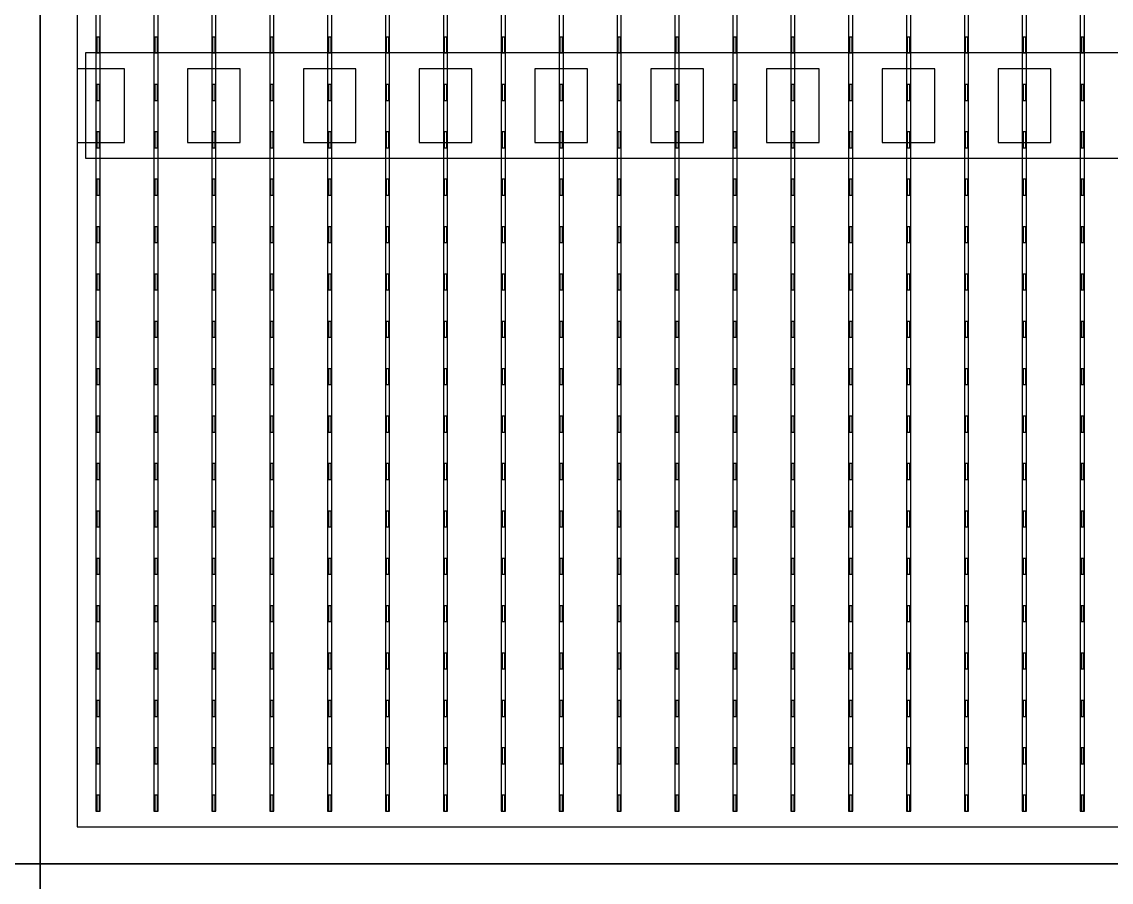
# Model space of a CAD drawing. Header units: millimetres. Extents: x -18 to 142, y -7 to 153.
# Drawn here: x 82.89 to 93.25, y 124.72 to 132.9 of the extents above; entities that cross this region are included whole.
import ezdxf

# ---------------------------------------------------------------- set-up
doc = ezdxf.new("R2010")
doc.units = ezdxf.units.MM
for name, color, linetype in [('BUSBARS', 3, 'Continuous'), ('CELLS', 5, 'Continuous'), ('CONTACT_PADS', 2, 'Continuous'), ('DICING', 4, 'Continuous'), ('FINGERS', 1, 'Continuous'), ('INSULATION', 2, 'Continuous')]:
    doc.layers.add(name, color=color, linetype=linetype)

msp = doc.modelspace()

# ---------------------------------------------------------------- linework, layer by layer
at = {"layer": 'BUSBARS'}
msp.add_lwpolyline([(103.54, 131.6), (103.54, 132.6), (83.5, 132.6), (83.5, 131.6), (103.54, 131.6)], close=True, dxfattribs=at)
at = {"layer": 'CELLS'}
for points in [[(83.07, 124.9), (83.07, 145.8), (62.17, 145.8), (62.17, 124.9), (83.07, 124.9)], [(103.97, 124.9), (103.97, 145.8), (83.07, 145.8), (83.07, 124.9), (103.97, 124.9)], [(83.07, 104), (83.07, 124.9), (62.17, 124.9), (62.17, 104), (83.07, 104)], [(103.97, 104), (103.97, 124.9), (83.07, 124.9), (83.07, 104), (103.97, 104)]]:
    msp.add_lwpolyline(points, close=True, dxfattribs=at)
at = {"layer": 'CONTACT_PADS'}
for points in [[(83.633, 132.6), (83.633, 132.75), (83.608, 132.75), (83.608, 132.6), (83.633, 132.6)], [(84.183, 132.6), (84.183, 132.75), (84.158, 132.75), (84.158, 132.6), (84.183, 132.6)], [(84.733, 132.6), (84.733, 132.75), (84.708, 132.75), (84.708, 132.6), (84.733, 132.6)], [(85.283, 132.6), (85.283, 132.75), (85.258, 132.75), (85.258, 132.6), (85.283, 132.6)], [(85.833, 132.6), (85.833, 132.75), (85.808, 132.75), (85.808, 132.6), (85.833, 132.6)], [(86.383, 132.6), (86.383, 132.75), (86.358, 132.75), (86.358, 132.6), (86.383, 132.6)], [(86.933, 132.6), (86.933, 132.75), (86.908, 132.75), (86.908, 132.6), (86.933, 132.6)], [(87.483, 132.6), (87.483, 132.75), (87.458, 132.75), (87.458, 132.6), (87.483, 132.6)], [(88.033, 132.6), (88.033, 132.75), (88.008, 132.75), (88.008, 132.6), (88.033, 132.6)], [(88.583, 132.6), (88.583, 132.75), (88.558, 132.75), (88.558, 132.6), (88.583, 132.6)], [(89.133, 132.6), (89.133, 132.75), (89.108, 132.75), (89.108, 132.6), (89.133, 132.6)], [(89.683, 132.6), (89.683, 132.75), (89.658, 132.75), (89.658, 132.6), (89.683, 132.6)], [(90.233, 132.6), (90.233, 132.75), (90.208, 132.75), (90.208, 132.6), (90.233, 132.6)], [(90.783, 132.6), (90.783, 132.75), (90.758, 132.75), (90.758, 132.6), (90.783, 132.6)], [(91.333, 132.6), (91.333, 132.75), (91.308, 132.75), (91.308, 132.6), (91.333, 132.6)], [(91.883, 132.6), (91.883, 132.75), (91.858, 132.75), (91.858, 132.6), (91.883, 132.6)], [(92.433, 132.6), (92.433, 132.75), (92.408, 132.75), (92.408, 132.6), (92.433, 132.6)], [(92.983, 132.6), (92.983, 132.75), (92.958, 132.75), (92.958, 132.6), (92.983, 132.6)], [(83.633, 132.15), (83.633, 132.3), (83.608, 132.3), (83.608, 132.15), (83.633, 132.15)], [(84.183, 132.15), (84.183, 132.3), (84.158, 132.3), (84.158, 132.15), (84.183, 132.15)], [(84.733, 132.15), (84.733, 132.3), (84.708, 132.3), (84.708, 132.15), (84.733, 132.15)], [(85.283, 132.15), (85.283, 132.3), (85.258, 132.3), (85.258, 132.15), (85.283, 132.15)], [(85.833, 132.15), (85.833, 132.3), (85.808, 132.3), (85.808, 132.15), (85.833, 132.15)], [(86.383, 132.15), (86.383, 132.3), (86.358, 132.3), (86.358, 132.15), (86.383, 132.15)], [(86.933, 132.15), (86.933, 132.3), (86.908, 132.3), (86.908, 132.15), (86.933, 132.15)], [(87.483, 132.15), (87.483, 132.3), (87.458, 132.3), (87.458, 132.15), (87.483, 132.15)], [(88.033, 132.15), (88.033, 132.3), (88.008, 132.3), (88.008, 132.15), (88.033, 132.15)], [(88.583, 132.15), (88.583, 132.3), (88.558, 132.3), (88.558, 132.15), (88.583, 132.15)], [(89.133, 132.15), (89.133, 132.3), (89.108, 132.3), (89.108, 132.15), (89.133, 132.15)], [(89.683, 132.15), (89.683, 132.3), (89.658, 132.3), (89.658, 132.15), (89.683, 132.15)], [(90.233, 132.15), (90.233, 132.3), (90.208, 132.3), (90.208, 132.15), (90.233, 132.15)], [(90.783, 132.15), (90.783, 132.3), (90.758, 132.3), (90.758, 132.15), (90.783, 132.15)], [(91.333, 132.15), (91.333, 132.3), (91.308, 132.3), (91.308, 132.15), (91.333, 132.15)], [(91.883, 132.15), (91.883, 132.3), (91.858, 132.3), (91.858, 132.15), (91.883, 132.15)], [(92.433, 132.15), (92.433, 132.3), (92.408, 132.3), (92.408, 132.15), (92.433, 132.15)], [(92.983, 132.15), (92.983, 132.3), (92.958, 132.3), (92.958, 132.15), (92.983, 132.15)], [(83.633, 131.7), (83.633, 131.85), (83.608, 131.85), (83.608, 131.7), (83.633, 131.7)], [(84.183, 131.7), (84.183, 131.85), (84.158, 131.85), (84.158, 131.7), (84.183, 131.7)], [(84.733, 131.7), (84.733, 131.85), (84.708, 131.85), (84.708, 131.7), (84.733, 131.7)], [(85.283, 131.7), (85.283, 131.85), (85.258, 131.85), (85.258, 131.7), (85.283, 131.7)], [(85.833, 131.7), (85.833, 131.85), (85.808, 131.85), (85.808, 131.7), (85.833, 131.7)], [(86.383, 131.7), (86.383, 131.85), (86.358, 131.85), (86.358, 131.7), (86.383, 131.7)], [(86.933, 131.7), (86.933, 131.85), (86.908, 131.85), (86.908, 131.7), (86.933, 131.7)], [(87.483, 131.7), (87.483, 131.85), (87.458, 131.85), (87.458, 131.7), (87.483, 131.7)], [(88.033, 131.7), (88.033, 131.85), (88.008, 131.85), (88.008, 131.7), (88.033, 131.7)], [(88.583, 131.7), (88.583, 131.85), (88.558, 131.85), (88.558, 131.7), (88.583, 131.7)], [(89.133, 131.7), (89.133, 131.85), (89.108, 131.85), (89.108, 131.7), (89.133, 131.7)], [(89.683, 131.7), (89.683, 131.85), (89.658, 131.85), (89.658, 131.7), (89.683, 131.7)], [(90.233, 131.7), (90.233, 131.85), (90.208, 131.85), (90.208, 131.7), (90.233, 131.7)], [(90.783, 131.7), (90.783, 131.85), (90.758, 131.85), (90.758, 131.7), (90.783, 131.7)], [(91.333, 131.7), (91.333, 131.85), (91.308, 131.85), (91.308, 131.7), (91.333, 131.7)], [(91.883, 131.7), (91.883, 131.85), (91.858, 131.85), (91.858, 131.7), (91.883, 131.7)], [(92.433, 131.7), (92.433, 131.85), (92.408, 131.85), (92.408, 131.7), (92.433, 131.7)], [(92.983, 131.7), (92.983, 131.85), (92.958, 131.85), (92.958, 131.7), (92.983, 131.7)], [(83.633, 131.25), (83.633, 131.4), (83.608, 131.4), (83.608, 131.25), (83.633, 131.25)], [(84.183, 131.25), (84.183, 131.4), (84.158, 131.4), (84.158, 131.25), (84.183, 131.25)], [(84.733, 131.25), (84.733, 131.4), (84.708, 131.4), (84.708, 131.25), (84.733, 131.25)], [(85.283, 131.25), (85.283, 131.4), (85.258, 131.4), (85.258, 131.25), (85.283, 131.25)], [(85.833, 131.25), (85.833, 131.4), (85.808, 131.4), (85.808, 131.25), (85.833, 131.25)], [(86.383, 131.25), (86.383, 131.4), (86.358, 131.4), (86.358, 131.25), (86.383, 131.25)], [(86.933, 131.25), (86.933, 131.4), (86.908, 131.4), (86.908, 131.25), (86.933, 131.25)], [(87.483, 131.25), (87.483, 131.4), (87.458, 131.4), (87.458, 131.25), (87.483, 131.25)], [(88.033, 131.25), (88.033, 131.4), (88.008, 131.4), (88.008, 131.25), (88.033, 131.25)], [(88.583, 131.25), (88.583, 131.4), (88.558, 131.4), (88.558, 131.25), (88.583, 131.25)], [(89.133, 131.25), (89.133, 131.4), (89.108, 131.4), (89.108, 131.25), (89.133, 131.25)], [(89.683, 131.25), (89.683, 131.4), (89.658, 131.4), (89.658, 131.25), (89.683, 131.25)], [(90.233, 131.25), (90.233, 131.4), (90.208, 131.4), (90.208, 131.25), (90.233, 131.25)], [(90.783, 131.25), (90.783, 131.4), (90.758, 131.4), (90.758, 131.25), (90.783, 131.25)], [(91.333, 131.25), (91.333, 131.4), (91.308, 131.4), (91.308, 131.25), (91.333, 131.25)], [(91.883, 131.25), (91.883, 131.4), (91.858, 131.4), (91.858, 131.25), (91.883, 131.25)], [(92.433, 131.25), (92.433, 131.4), (92.408, 131.4), (92.408, 131.25), (92.433, 131.25)], [(92.983, 131.25), (92.983, 131.4), (92.958, 131.4), (92.958, 131.25), (92.983, 131.25)], [(83.633, 130.8), (83.633, 130.95), (83.608, 130.95), (83.608, 130.8), (83.633, 130.8)], [(84.183, 130.8), (84.183, 130.95), (84.158, 130.95), (84.158, 130.8), (84.183, 130.8)], [(84.733, 130.8), (84.733, 130.95), (84.708, 130.95), (84.708, 130.8), (84.733, 130.8)], [(85.283, 130.8), (85.283, 130.95), (85.258, 130.95), (85.258, 130.8), (85.283, 130.8)], [(85.833, 130.8), (85.833, 130.95), (85.808, 130.95), (85.808, 130.8), (85.833, 130.8)], [(86.383, 130.8), (86.383, 130.95), (86.358, 130.95), (86.358, 130.8), (86.383, 130.8)], [(86.933, 130.8), (86.933, 130.95), (86.908, 130.95), (86.908, 130.8), (86.933, 130.8)], [(87.483, 130.8), (87.483, 130.95), (87.458, 130.95), (87.458, 130.8), (87.483, 130.8)], [(88.033, 130.8), (88.033, 130.95), (88.008, 130.95), (88.008, 130.8), (88.033, 130.8)], [(88.583, 130.8), (88.583, 130.95), (88.558, 130.95), (88.558, 130.8), (88.583, 130.8)], [(89.133, 130.8), (89.133, 130.95), (89.108, 130.95), (89.108, 130.8), (89.133, 130.8)], [(89.683, 130.8), (89.683, 130.95), (89.658, 130.95), (89.658, 130.8), (89.683, 130.8)], [(90.233, 130.8), (90.233, 130.95), (90.208, 130.95), (90.208, 130.8), (90.233, 130.8)], [(90.783, 130.8), (90.783, 130.95), (90.758, 130.95), (90.758, 130.8), (90.783, 130.8)], [(91.333, 130.8), (91.333, 130.95), (91.308, 130.95), (91.308, 130.8), (91.333, 130.8)], [(91.883, 130.8), (91.883, 130.95), (91.858, 130.95), (91.858, 130.8), (91.883, 130.8)], [(92.433, 130.8), (92.433, 130.95), (92.408, 130.95), (92.408, 130.8), (92.433, 130.8)], [(92.983, 130.8), (92.983, 130.95), (92.958, 130.95), (92.958, 130.8), (92.983, 130.8)], [(83.633, 130.35), (83.633, 130.5), (83.608, 130.5), (83.608, 130.35), (83.633, 130.35)], [(84.183, 130.35), (84.183, 130.5), (84.158, 130.5), (84.158, 130.35), (84.183, 130.35)], [(84.733, 130.35), (84.733, 130.5), (84.708, 130.5), (84.708, 130.35), (84.733, 130.35)], [(85.283, 130.35), (85.283, 130.5), (85.258, 130.5), (85.258, 130.35), (85.283, 130.35)], [(85.833, 130.35), (85.833, 130.5), (85.808, 130.5), (85.808, 130.35), (85.833, 130.35)], [(86.383, 130.35), (86.383, 130.5), (86.358, 130.5), (86.358, 130.35), (86.383, 130.35)], [(86.933, 130.35), (86.933, 130.5), (86.908, 130.5), (86.908, 130.35), (86.933, 130.35)], [(87.483, 130.35), (87.483, 130.5), (87.458, 130.5), (87.458, 130.35), (87.483, 130.35)], [(88.033, 130.35), (88.033, 130.5), (88.008, 130.5), (88.008, 130.35), (88.033, 130.35)], [(88.583, 130.35), (88.583, 130.5), (88.558, 130.5), (88.558, 130.35), (88.583, 130.35)], [(89.133, 130.35), (89.133, 130.5), (89.108, 130.5), (89.108, 130.35), (89.133, 130.35)], [(89.683, 130.35), (89.683, 130.5), (89.658, 130.5), (89.658, 130.35), (89.683, 130.35)], [(90.233, 130.35), (90.233, 130.5), (90.208, 130.5), (90.208, 130.35), (90.233, 130.35)], [(90.783, 130.35), (90.783, 130.5), (90.758, 130.5), (90.758, 130.35), (90.783, 130.35)], [(91.333, 130.35), (91.333, 130.5), (91.308, 130.5), (91.308, 130.35), (91.333, 130.35)], [(91.883, 130.35), (91.883, 130.5), (91.858, 130.5), (91.858, 130.35), (91.883, 130.35)], [(92.433, 130.35), (92.433, 130.5), (92.408, 130.5), (92.408, 130.35), (92.433, 130.35)], [(92.983, 130.35), (92.983, 130.5), (92.958, 130.5), (92.958, 130.35), (92.983, 130.35)], [(83.633, 129.9), (83.633, 130.05), (83.608, 130.05), (83.608, 129.9), (83.633, 129.9)], [(84.183, 129.9), (84.183, 130.05), (84.158, 130.05), (84.158, 129.9), (84.183, 129.9)], [(84.733, 129.9), (84.733, 130.05), (84.708, 130.05), (84.708, 129.9), (84.733, 129.9)], [(85.283, 129.9), (85.283, 130.05), (85.258, 130.05), (85.258, 129.9), (85.283, 129.9)], [(85.833, 129.9), (85.833, 130.05), (85.808, 130.05), (85.808, 129.9), (85.833, 129.9)], [(86.383, 129.9), (86.383, 130.05), (86.358, 130.05), (86.358, 129.9), (86.383, 129.9)], [(86.933, 129.9), (86.933, 130.05), (86.908, 130.05), (86.908, 129.9), (86.933, 129.9)], [(87.483, 129.9), (87.483, 130.05), (87.458, 130.05), (87.458, 129.9), (87.483, 129.9)], [(88.033, 129.9), (88.033, 130.05), (88.008, 130.05), (88.008, 129.9), (88.033, 129.9)], [(88.583, 129.9), (88.583, 130.05), (88.558, 130.05), (88.558, 129.9), (88.583, 129.9)], [(89.133, 129.9), (89.133, 130.05), (89.108, 130.05), (89.108, 129.9), (89.133, 129.9)], [(89.683, 129.9), (89.683, 130.05), (89.658, 130.05), (89.658, 129.9), (89.683, 129.9)], [(90.233, 129.9), (90.233, 130.05), (90.208, 130.05), (90.208, 129.9), (90.233, 129.9)], [(90.783, 129.9), (90.783, 130.05), (90.758, 130.05), (90.758, 129.9), (90.783, 129.9)], [(91.333, 129.9), (91.333, 130.05), (91.308, 130.05), (91.308, 129.9), (91.333, 129.9)], [(91.883, 129.9), (91.883, 130.05), (91.858, 130.05), (91.858, 129.9), (91.883, 129.9)], [(92.433, 129.9), (92.433, 130.05), (92.408, 130.05), (92.408, 129.9), (92.433, 129.9)], [(92.983, 129.9), (92.983, 130.05), (92.958, 130.05), (92.958, 129.9), (92.983, 129.9)], [(83.633, 129.45), (83.633, 129.6), (83.608, 129.6), (83.608, 129.45), (83.633, 129.45)], [(84.183, 129.45), (84.183, 129.6), (84.158, 129.6), (84.158, 129.45), (84.183, 129.45)], [(84.733, 129.45), (84.733, 129.6), (84.708, 129.6), (84.708, 129.45), (84.733, 129.45)], [(85.283, 129.45), (85.283, 129.6), (85.258, 129.6), (85.258, 129.45), (85.283, 129.45)], [(85.833, 129.45), (85.833, 129.6), (85.808, 129.6), (85.808, 129.45), (85.833, 129.45)], [(86.383, 129.45), (86.383, 129.6), (86.358, 129.6), (86.358, 129.45), (86.383, 129.45)], [(86.933, 129.45), (86.933, 129.6), (86.908, 129.6), (86.908, 129.45), (86.933, 129.45)], [(87.483, 129.45), (87.483, 129.6), (87.458, 129.6), (87.458, 129.45), (87.483, 129.45)], [(88.033, 129.45), (88.033, 129.6), (88.008, 129.6), (88.008, 129.45), (88.033, 129.45)], [(88.583, 129.45), (88.583, 129.6), (88.558, 129.6), (88.558, 129.45), (88.583, 129.45)], [(89.133, 129.45), (89.133, 129.6), (89.108, 129.6), (89.108, 129.45), (89.133, 129.45)], [(89.683, 129.45), (89.683, 129.6), (89.658, 129.6), (89.658, 129.45), (89.683, 129.45)], [(90.233, 129.45), (90.233, 129.6), (90.208, 129.6), (90.208, 129.45), (90.233, 129.45)], [(90.783, 129.45), (90.783, 129.6), (90.758, 129.6), (90.758, 129.45), (90.783, 129.45)], [(91.333, 129.45), (91.333, 129.6), (91.308, 129.6), (91.308, 129.45), (91.333, 129.45)], [(91.883, 129.45), (91.883, 129.6), (91.858, 129.6), (91.858, 129.45), (91.883, 129.45)], [(92.433, 129.45), (92.433, 129.6), (92.408, 129.6), (92.408, 129.45), (92.433, 129.45)], [(92.983, 129.45), (92.983, 129.6), (92.958, 129.6), (92.958, 129.45), (92.983, 129.45)], [(83.633, 129), (83.633, 129.15), (83.608, 129.15), (83.608, 129), (83.633, 129)], [(84.183, 129), (84.183, 129.15), (84.158, 129.15), (84.158, 129), (84.183, 129)], [(84.733, 129), (84.733, 129.15), (84.708, 129.15), (84.708, 129), (84.733, 129)], [(85.283, 129), (85.283, 129.15), (85.258, 129.15), (85.258, 129), (85.283, 129)], [(85.833, 129), (85.833, 129.15), (85.808, 129.15), (85.808, 129), (85.833, 129)], [(86.383, 129), (86.383, 129.15), (86.358, 129.15), (86.358, 129), (86.383, 129)], [(86.933, 129), (86.933, 129.15), (86.908, 129.15), (86.908, 129), (86.933, 129)], [(87.483, 129), (87.483, 129.15), (87.458, 129.15), (87.458, 129), (87.483, 129)], [(88.033, 129), (88.033, 129.15), (88.008, 129.15), (88.008, 129), (88.033, 129)], [(88.583, 129), (88.583, 129.15), (88.558, 129.15), (88.558, 129), (88.583, 129)], [(89.133, 129), (89.133, 129.15), (89.108, 129.15), (89.108, 129), (89.133, 129)], [(89.683, 129), (89.683, 129.15), (89.658, 129.15), (89.658, 129), (89.683, 129)], [(90.233, 129), (90.233, 129.15), (90.208, 129.15), (90.208, 129), (90.233, 129)], [(90.783, 129), (90.783, 129.15), (90.758, 129.15), (90.758, 129), (90.783, 129)], [(91.333, 129), (91.333, 129.15), (91.308, 129.15), (91.308, 129), (91.333, 129)], [(91.883, 129), (91.883, 129.15), (91.858, 129.15), (91.858, 129), (91.883, 129)], [(92.433, 129), (92.433, 129.15), (92.408, 129.15), (92.408, 129), (92.433, 129)], [(92.983, 129), (92.983, 129.15), (92.958, 129.15), (92.958, 129), (92.983, 129)], [(83.633, 128.55), (83.633, 128.7), (83.608, 128.7), (83.608, 128.55), (83.633, 128.55)], [(84.183, 128.55), (84.183, 128.7), (84.158, 128.7), (84.158, 128.55), (84.183, 128.55)], [(84.733, 128.55), (84.733, 128.7), (84.708, 128.7), (84.708, 128.55), (84.733, 128.55)], [(85.283, 128.55), (85.283, 128.7), (85.258, 128.7), (85.258, 128.55), (85.283, 128.55)], [(85.833, 128.55), (85.833, 128.7), (85.808, 128.7), (85.808, 128.55), (85.833, 128.55)], [(86.383, 128.55), (86.383, 128.7), (86.358, 128.7), (86.358, 128.55), (86.383, 128.55)], [(86.933, 128.55), (86.933, 128.7), (86.908, 128.7), (86.908, 128.55), (86.933, 128.55)], [(87.483, 128.55), (87.483, 128.7), (87.458, 128.7), (87.458, 128.55), (87.483, 128.55)], [(88.033, 128.55), (88.033, 128.7), (88.008, 128.7), (88.008, 128.55), (88.033, 128.55)], [(88.583, 128.55), (88.583, 128.7), (88.558, 128.7), (88.558, 128.55), (88.583, 128.55)], [(89.133, 128.55), (89.133, 128.7), (89.108, 128.7), (89.108, 128.55), (89.133, 128.55)], [(89.683, 128.55), (89.683, 128.7), (89.658, 128.7), (89.658, 128.55), (89.683, 128.55)], [(90.233, 128.55), (90.233, 128.7), (90.208, 128.7), (90.208, 128.55), (90.233, 128.55)], [(90.783, 128.55), (90.783, 128.7), (90.758, 128.7), (90.758, 128.55), (90.783, 128.55)], [(91.333, 128.55), (91.333, 128.7), (91.308, 128.7), (91.308, 128.55), (91.333, 128.55)], [(91.883, 128.55), (91.883, 128.7), (91.858, 128.7), (91.858, 128.55), (91.883, 128.55)], [(92.433, 128.55), (92.433, 128.7), (92.408, 128.7), (92.408, 128.55), (92.433, 128.55)], [(92.983, 128.55), (92.983, 128.7), (92.958, 128.7), (92.958, 128.55), (92.983, 128.55)], [(83.633, 128.1), (83.633, 128.25), (83.608, 128.25), (83.608, 128.1), (83.633, 128.1)], [(84.183, 128.1), (84.183, 128.25), (84.158, 128.25), (84.158, 128.1), (84.183, 128.1)], [(84.733, 128.1), (84.733, 128.25), (84.708, 128.25), (84.708, 128.1), (84.733, 128.1)], [(85.283, 128.1), (85.283, 128.25), (85.258, 128.25), (85.258, 128.1), (85.283, 128.1)], [(85.833, 128.1), (85.833, 128.25), (85.808, 128.25), (85.808, 128.1), (85.833, 128.1)], [(86.383, 128.1), (86.383, 128.25), (86.358, 128.25), (86.358, 128.1), (86.383, 128.1)], [(86.933, 128.1), (86.933, 128.25), (86.908, 128.25), (86.908, 128.1), (86.933, 128.1)], [(87.483, 128.1), (87.483, 128.25), (87.458, 128.25), (87.458, 128.1), (87.483, 128.1)], [(88.033, 128.1), (88.033, 128.25), (88.008, 128.25), (88.008, 128.1), (88.033, 128.1)], [(88.583, 128.1), (88.583, 128.25), (88.558, 128.25), (88.558, 128.1), (88.583, 128.1)], [(89.133, 128.1), (89.133, 128.25), (89.108, 128.25), (89.108, 128.1), (89.133, 128.1)], [(89.683, 128.1), (89.683, 128.25), (89.658, 128.25), (89.658, 128.1), (89.683, 128.1)], [(90.233, 128.1), (90.233, 128.25), (90.208, 128.25), (90.208, 128.1), (90.233, 128.1)], [(90.783, 128.1), (90.783, 128.25), (90.758, 128.25), (90.758, 128.1), (90.783, 128.1)], [(91.333, 128.1), (91.333, 128.25), (91.308, 128.25), (91.308, 128.1), (91.333, 128.1)], [(91.883, 128.1), (91.883, 128.25), (91.858, 128.25), (91.858, 128.1), (91.883, 128.1)], [(92.433, 128.1), (92.433, 128.25), (92.408, 128.25), (92.408, 128.1), (92.433, 128.1)], [(92.983, 128.1), (92.983, 128.25), (92.958, 128.25), (92.958, 128.1), (92.983, 128.1)], [(83.633, 127.65), (83.633, 127.8), (83.608, 127.8), (83.608, 127.65), (83.633, 127.65)], [(84.183, 127.65), (84.183, 127.8), (84.158, 127.8), (84.158, 127.65), (84.183, 127.65)], [(84.733, 127.65), (84.733, 127.8), (84.708, 127.8), (84.708, 127.65), (84.733, 127.65)], [(85.283, 127.65), (85.283, 127.8), (85.258, 127.8), (85.258, 127.65), (85.283, 127.65)], [(85.833, 127.65), (85.833, 127.8), (85.808, 127.8), (85.808, 127.65), (85.833, 127.65)], [(86.383, 127.65), (86.383, 127.8), (86.358, 127.8), (86.358, 127.65), (86.383, 127.65)], [(86.933, 127.65), (86.933, 127.8), (86.908, 127.8), (86.908, 127.65), (86.933, 127.65)], [(87.483, 127.65), (87.483, 127.8), (87.458, 127.8), (87.458, 127.65), (87.483, 127.65)], [(88.033, 127.65), (88.033, 127.8), (88.008, 127.8), (88.008, 127.65), (88.033, 127.65)], [(88.583, 127.65), (88.583, 127.8), (88.558, 127.8), (88.558, 127.65), (88.583, 127.65)], [(89.133, 127.65), (89.133, 127.8), (89.108, 127.8), (89.108, 127.65), (89.133, 127.65)], [(89.683, 127.65), (89.683, 127.8), (89.658, 127.8), (89.658, 127.65), (89.683, 127.65)], [(90.233, 127.65), (90.233, 127.8), (90.208, 127.8), (90.208, 127.65), (90.233, 127.65)], [(90.783, 127.65), (90.783, 127.8), (90.758, 127.8), (90.758, 127.65), (90.783, 127.65)], [(91.333, 127.65), (91.333, 127.8), (91.308, 127.8), (91.308, 127.65), (91.333, 127.65)], [(91.883, 127.65), (91.883, 127.8), (91.858, 127.8), (91.858, 127.65), (91.883, 127.65)], [(92.433, 127.65), (92.433, 127.8), (92.408, 127.8), (92.408, 127.65), (92.433, 127.65)], [(92.983, 127.65), (92.983, 127.8), (92.958, 127.8), (92.958, 127.65), (92.983, 127.65)], [(83.633, 127.2), (83.633, 127.35), (83.608, 127.35), (83.608, 127.2), (83.633, 127.2)], [(84.183, 127.2), (84.183, 127.35), (84.158, 127.35), (84.158, 127.2), (84.183, 127.2)], [(84.733, 127.2), (84.733, 127.35), (84.708, 127.35), (84.708, 127.2), (84.733, 127.2)], [(85.283, 127.2), (85.283, 127.35), (85.258, 127.35), (85.258, 127.2), (85.283, 127.2)], [(85.833, 127.2), (85.833, 127.35), (85.808, 127.35), (85.808, 127.2), (85.833, 127.2)], [(86.383, 127.2), (86.383, 127.35), (86.358, 127.35), (86.358, 127.2), (86.383, 127.2)], [(86.933, 127.2), (86.933, 127.35), (86.908, 127.35), (86.908, 127.2), (86.933, 127.2)], [(87.483, 127.2), (87.483, 127.35), (87.458, 127.35), (87.458, 127.2), (87.483, 127.2)], [(88.033, 127.2), (88.033, 127.35), (88.008, 127.35), (88.008, 127.2), (88.033, 127.2)], [(88.583, 127.2), (88.583, 127.35), (88.558, 127.35), (88.558, 127.2), (88.583, 127.2)], [(89.133, 127.2), (89.133, 127.35), (89.108, 127.35), (89.108, 127.2), (89.133, 127.2)], [(89.683, 127.2), (89.683, 127.35), (89.658, 127.35), (89.658, 127.2), (89.683, 127.2)], [(90.233, 127.2), (90.233, 127.35), (90.208, 127.35), (90.208, 127.2), (90.233, 127.2)], [(90.783, 127.2), (90.783, 127.35), (90.758, 127.35), (90.758, 127.2), (90.783, 127.2)], [(91.333, 127.2), (91.333, 127.35), (91.308, 127.35), (91.308, 127.2), (91.333, 127.2)], [(91.883, 127.2), (91.883, 127.35), (91.858, 127.35), (91.858, 127.2), (91.883, 127.2)], [(92.433, 127.2), (92.433, 127.35), (92.408, 127.35), (92.408, 127.2), (92.433, 127.2)], [(92.983, 127.2), (92.983, 127.35), (92.958, 127.35), (92.958, 127.2), (92.983, 127.2)], [(83.633, 126.75), (83.633, 126.9), (83.608, 126.9), (83.608, 126.75), (83.633, 126.75)], [(84.183, 126.75), (84.183, 126.9), (84.158, 126.9), (84.158, 126.75), (84.183, 126.75)], [(84.733, 126.75), (84.733, 126.9), (84.708, 126.9), (84.708, 126.75), (84.733, 126.75)], [(85.283, 126.75), (85.283, 126.9), (85.258, 126.9), (85.258, 126.75), (85.283, 126.75)], [(85.833, 126.75), (85.833, 126.9), (85.808, 126.9), (85.808, 126.75), (85.833, 126.75)], [(86.383, 126.75), (86.383, 126.9), (86.358, 126.9), (86.358, 126.75), (86.383, 126.75)], [(86.933, 126.75), (86.933, 126.9), (86.908, 126.9), (86.908, 126.75), (86.933, 126.75)], [(87.483, 126.75), (87.483, 126.9), (87.458, 126.9), (87.458, 126.75), (87.483, 126.75)], [(88.033, 126.75), (88.033, 126.9), (88.008, 126.9), (88.008, 126.75), (88.033, 126.75)], [(88.583, 126.75), (88.583, 126.9), (88.558, 126.9), (88.558, 126.75), (88.583, 126.75)], [(89.133, 126.75), (89.133, 126.9), (89.108, 126.9), (89.108, 126.75), (89.133, 126.75)], [(89.683, 126.75), (89.683, 126.9), (89.658, 126.9), (89.658, 126.75), (89.683, 126.75)], [(90.233, 126.75), (90.233, 126.9), (90.208, 126.9), (90.208, 126.75), (90.233, 126.75)], [(90.783, 126.75), (90.783, 126.9), (90.758, 126.9), (90.758, 126.75), (90.783, 126.75)], [(91.333, 126.75), (91.333, 126.9), (91.308, 126.9), (91.308, 126.75), (91.333, 126.75)], [(91.883, 126.75), (91.883, 126.9), (91.858, 126.9), (91.858, 126.75), (91.883, 126.75)], [(92.433, 126.75), (92.433, 126.9), (92.408, 126.9), (92.408, 126.75), (92.433, 126.75)], [(92.983, 126.75), (92.983, 126.9), (92.958, 126.9), (92.958, 126.75), (92.983, 126.75)], [(83.633, 126.3), (83.633, 126.45), (83.608, 126.45), (83.608, 126.3), (83.633, 126.3)], [(84.183, 126.3), (84.183, 126.45), (84.158, 126.45), (84.158, 126.3), (84.183, 126.3)], [(84.733, 126.3), (84.733, 126.45), (84.708, 126.45), (84.708, 126.3), (84.733, 126.3)], [(85.283, 126.3), (85.283, 126.45), (85.258, 126.45), (85.258, 126.3), (85.283, 126.3)], [(85.833, 126.3), (85.833, 126.45), (85.808, 126.45), (85.808, 126.3), (85.833, 126.3)], [(86.383, 126.3), (86.383, 126.45), (86.358, 126.45), (86.358, 126.3), (86.383, 126.3)], [(86.933, 126.3), (86.933, 126.45), (86.908, 126.45), (86.908, 126.3), (86.933, 126.3)], [(87.483, 126.3), (87.483, 126.45), (87.458, 126.45), (87.458, 126.3), (87.483, 126.3)], [(88.033, 126.3), (88.033, 126.45), (88.008, 126.45), (88.008, 126.3), (88.033, 126.3)], [(88.583, 126.3), (88.583, 126.45), (88.558, 126.45), (88.558, 126.3), (88.583, 126.3)], [(89.133, 126.3), (89.133, 126.45), (89.108, 126.45), (89.108, 126.3), (89.133, 126.3)], [(89.683, 126.3), (89.683, 126.45), (89.658, 126.45), (89.658, 126.3), (89.683, 126.3)], [(90.233, 126.3), (90.233, 126.45), (90.208, 126.45), (90.208, 126.3), (90.233, 126.3)], [(90.783, 126.3), (90.783, 126.45), (90.758, 126.45), (90.758, 126.3), (90.783, 126.3)], [(91.333, 126.3), (91.333, 126.45), (91.308, 126.45), (91.308, 126.3), (91.333, 126.3)], [(91.883, 126.3), (91.883, 126.45), (91.858, 126.45), (91.858, 126.3), (91.883, 126.3)], [(92.433, 126.3), (92.433, 126.45), (92.408, 126.45), (92.408, 126.3), (92.433, 126.3)], [(92.983, 126.3), (92.983, 126.45), (92.958, 126.45), (92.958, 126.3), (92.983, 126.3)], [(83.633, 125.85), (83.633, 126), (83.608, 126), (83.608, 125.85), (83.633, 125.85)], [(84.183, 125.85), (84.183, 126), (84.158, 126), (84.158, 125.85), (84.183, 125.85)], [(84.733, 125.85), (84.733, 126), (84.708, 126), (84.708, 125.85), (84.733, 125.85)], [(85.283, 125.85), (85.283, 126), (85.258, 126), (85.258, 125.85), (85.283, 125.85)], [(85.833, 125.85), (85.833, 126), (85.808, 126), (85.808, 125.85), (85.833, 125.85)], [(86.383, 125.85), (86.383, 126), (86.358, 126), (86.358, 125.85), (86.383, 125.85)], [(86.933, 125.85), (86.933, 126), (86.908, 126), (86.908, 125.85), (86.933, 125.85)], [(87.483, 125.85), (87.483, 126), (87.458, 126), (87.458, 125.85), (87.483, 125.85)], [(88.033, 125.85), (88.033, 126), (88.008, 126), (88.008, 125.85), (88.033, 125.85)], [(88.583, 125.85), (88.583, 126), (88.558, 126), (88.558, 125.85), (88.583, 125.85)], [(89.133, 125.85), (89.133, 126), (89.108, 126), (89.108, 125.85), (89.133, 125.85)], [(89.683, 125.85), (89.683, 126), (89.658, 126), (89.658, 125.85), (89.683, 125.85)], [(90.233, 125.85), (90.233, 126), (90.208, 126), (90.208, 125.85), (90.233, 125.85)], [(90.783, 125.85), (90.783, 126), (90.758, 126), (90.758, 125.85), (90.783, 125.85)], [(91.333, 125.85), (91.333, 126), (91.308, 126), (91.308, 125.85), (91.333, 125.85)], [(91.883, 125.85), (91.883, 126), (91.858, 126), (91.858, 125.85), (91.883, 125.85)], [(92.433, 125.85), (92.433, 126), (92.408, 126), (92.408, 125.85), (92.433, 125.85)], [(92.983, 125.85), (92.983, 126), (92.958, 126), (92.958, 125.85), (92.983, 125.85)], [(83.633, 125.4), (83.633, 125.55), (83.608, 125.55), (83.608, 125.4), (83.633, 125.4)], [(84.183, 125.4), (84.183, 125.55), (84.158, 125.55), (84.158, 125.4), (84.183, 125.4)], [(84.733, 125.4), (84.733, 125.55), (84.708, 125.55), (84.708, 125.4), (84.733, 125.4)], [(85.283, 125.4), (85.283, 125.55), (85.258, 125.55), (85.258, 125.4), (85.283, 125.4)], [(85.833, 125.4), (85.833, 125.55), (85.808, 125.55), (85.808, 125.4), (85.833, 125.4)], [(86.383, 125.4), (86.383, 125.55), (86.358, 125.55), (86.358, 125.4), (86.383, 125.4)], [(86.933, 125.4), (86.933, 125.55), (86.908, 125.55), (86.908, 125.4), (86.933, 125.4)], [(87.483, 125.4), (87.483, 125.55), (87.458, 125.55), (87.458, 125.4), (87.483, 125.4)], [(88.033, 125.4), (88.033, 125.55), (88.008, 125.55), (88.008, 125.4), (88.033, 125.4)], [(88.583, 125.4), (88.583, 125.55), (88.558, 125.55), (88.558, 125.4), (88.583, 125.4)], [(89.133, 125.4), (89.133, 125.55), (89.108, 125.55), (89.108, 125.4), (89.133, 125.4)], [(89.683, 125.4), (89.683, 125.55), (89.658, 125.55), (89.658, 125.4), (89.683, 125.4)], [(90.233, 125.4), (90.233, 125.55), (90.208, 125.55), (90.208, 125.4), (90.233, 125.4)], [(90.783, 125.4), (90.783, 125.55), (90.758, 125.55), (90.758, 125.4), (90.783, 125.4)], [(91.333, 125.4), (91.333, 125.55), (91.308, 125.55), (91.308, 125.4), (91.333, 125.4)], [(91.883, 125.4), (91.883, 125.55), (91.858, 125.55), (91.858, 125.4), (91.883, 125.4)], [(92.433, 125.4), (92.433, 125.55), (92.408, 125.55), (92.408, 125.4), (92.433, 125.4)], [(92.983, 125.4), (92.983, 125.55), (92.958, 125.55), (92.958, 125.4), (92.983, 125.4)]]:
    msp.add_lwpolyline(points, close=True, dxfattribs=at)
at = {"layer": 'DICING'}
for p, q in [((83.07, -7.35), (83.07, 152.65)), ((83.07, -7.35), (83.07, 152.65)), ((83.07, -7.35), (83.07, 152.65)), ((83.07, -7.35), (83.07, 152.65)), ((83.07, -7.35), (83.07, 152.65)), ((83.07, -7.35), (83.07, 152.65)), ((83.07, -7.35), (83.07, 131.75)), ((83.07, -7.35), (83.07, 131.75)), ((83.07, -7.35), (83.07, 131.75)), ((83.07, -7.35), (83.07, 131.75)), ((83.07, -7.35), (83.07, 131.75)), ((83.07, -7.35), (83.07, 131.75)), ((-17.83, 124.9), (142.17, 124.9)), ((-17.83, 124.9), (142.17, 124.9)), ((-17.83, 124.9), (142.17, 124.9)), ((-17.83, 124.9), (142.17, 124.9)), ((-17.83, 124.9), (142.17, 124.9)), ((-17.83, 124.9), (142.17, 124.9)), ((-17.83, 124.9), (142.17, 124.9)), ((-17.83, 124.9), (142.17, 124.9)), ((-17.83, 124.9), (142.17, 124.9)), ((-17.83, 124.9), (142.17, 124.9)), ((-17.83, 124.9), (142.17, 124.9)), ((-17.83, 124.9), (142.17, 124.9)), ((-17.83, 124.9), (142.17, 124.9)), ((-17.83, 124.9), (142.17, 124.9)), ((-17.83, 124.9), (142.17, 124.9)), ((-17.83, 124.9), (142.17, 124.9)), ((-17.83, 124.9), (142.17, 124.9)), ((-17.83, 124.9), (142.17, 124.9))]:
    msp.add_line(p, q, dxfattribs=at)
at = {"layer": 'FINGERS'}
for points in [[(83.64, 125.4), (83.64, 145.3), (83.6, 145.3), (83.6, 125.4), (83.64, 125.4)], [(84.19, 125.4), (84.19, 145.3), (84.15, 145.3), (84.15, 125.4), (84.19, 125.4)], [(84.74, 125.4), (84.74, 145.3), (84.7, 145.3), (84.7, 125.4), (84.74, 125.4)], [(85.29, 125.4), (85.29, 145.3), (85.25, 145.3), (85.25, 125.4), (85.29, 125.4)], [(85.84, 125.4), (85.84, 145.3), (85.8, 145.3), (85.8, 125.4), (85.84, 125.4)], [(86.39, 125.4), (86.39, 145.3), (86.35, 145.3), (86.35, 125.4), (86.39, 125.4)], [(86.94, 125.4), (86.94, 145.3), (86.9, 145.3), (86.9, 125.4), (86.94, 125.4)], [(87.49, 125.4), (87.49, 145.3), (87.45, 145.3), (87.45, 125.4), (87.49, 125.4)], [(88.04, 125.4), (88.04, 145.3), (88, 145.3), (88, 125.4), (88.04, 125.4)], [(88.59, 125.4), (88.59, 145.3), (88.55, 145.3), (88.55, 125.4), (88.59, 125.4)], [(89.14, 125.4), (89.14, 145.3), (89.1, 145.3), (89.1, 125.4), (89.14, 125.4)], [(89.69, 125.4), (89.69, 145.3), (89.65, 145.3), (89.65, 125.4), (89.69, 125.4)], [(90.24, 125.4), (90.24, 145.3), (90.2, 145.3), (90.2, 125.4), (90.24, 125.4)], [(90.79, 125.4), (90.79, 145.3), (90.75, 145.3), (90.75, 125.4), (90.79, 125.4)], [(91.34, 125.4), (91.34, 145.3), (91.3, 145.3), (91.3, 125.4), (91.34, 125.4)], [(91.89, 125.4), (91.89, 145.3), (91.85, 145.3), (91.85, 125.4), (91.89, 125.4)], [(92.44, 125.4), (92.44, 145.3), (92.4, 145.3), (92.4, 125.4), (92.44, 125.4)], [(92.99, 125.4), (92.99, 145.3), (92.95, 145.3), (92.95, 125.4), (92.99, 125.4)]]:
    msp.add_lwpolyline(points, close=True, dxfattribs=at)
at = {"layer": 'INSULATION'}
for points in [[(103.62, 125.25), (103.62, 145.45), (83.42, 145.45), (83.42, 125.25), (103.62, 125.25)], [(83.87, 131.75), (83.87, 132.45), (83.42, 132.45), (83.42, 131.75), (83.87, 131.75)], [(84.97, 131.75), (84.97, 132.45), (84.47, 132.45), (84.47, 131.75), (84.97, 131.75)], [(86.07, 131.75), (86.07, 132.45), (85.57, 132.45), (85.57, 131.75), (86.07, 131.75)], [(87.17, 131.75), (87.17, 132.45), (86.67, 132.45), (86.67, 131.75), (87.17, 131.75)], [(88.27, 131.75), (88.27, 132.45), (87.77, 132.45), (87.77, 131.75), (88.27, 131.75)], [(89.37, 131.75), (89.37, 132.45), (88.87, 132.45), (88.87, 131.75), (89.37, 131.75)], [(90.47, 131.75), (90.47, 132.45), (89.97, 132.45), (89.97, 131.75), (90.47, 131.75)], [(91.57, 131.75), (91.57, 132.45), (91.07, 132.45), (91.07, 131.75), (91.57, 131.75)], [(92.67, 131.75), (92.67, 132.45), (92.17, 132.45), (92.17, 131.75), (92.67, 131.75)]]:
    msp.add_lwpolyline(points, close=True, dxfattribs=at)

doc.saveas('drawing.dxf')
